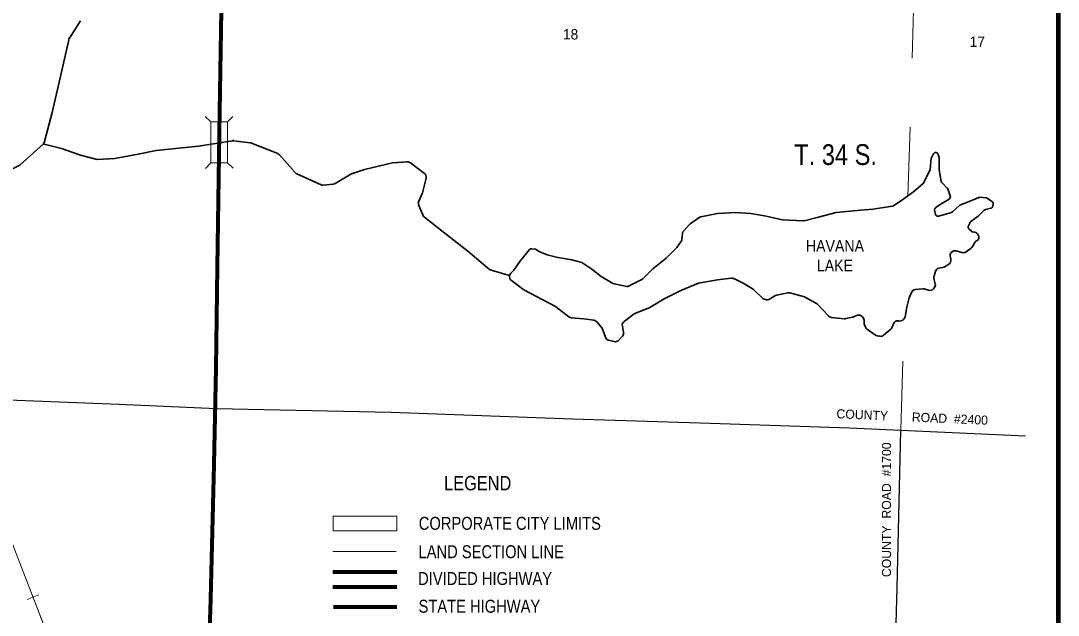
# Model space of a CAD drawing. Extents: x 146.28 to 150.75, y 2550.96 to 2554.89.
# Drawn here: x 148.654 to 150.159, y 2552.267 to 2553.128 of the extents above; entities that cross this region are included whole.
import ezdxf
from ezdxf.enums import TextEntityAlignment as Align

# ---------------------------------------------------------------- set-up
doc = ezdxf.new("R2010")
doc.units = 0
doc.header["$LTSCALE"] = 0.0068
doc.linetypes.add('LONG_DASHED', pattern=[7.5, 6, -1.5])
doc.linetypes.add('MEDIUM_DASHED', pattern=[4.5, 3, -1.5])
for name, color, linetype, lineweight in [('11', 7, 'Continuous', 60), ('14', 7, 'Continuous', 25), ('15', 7, 'MEDIUM_DASHED', 13), ('17', 7, 'Continuous', 13), ('21', 7, 'Continuous', 25), ('25', 7, 'Continuous', 35), ('48', 7, 'Continuous', 106), ('50', 7, 'Continuous', 13)]:
    doc.layers.add(name, color=color, linetype=linetype, lineweight=lineweight)
for name, color, linetype in [('45', 7, 'Continuous'), ('46', 7, 'Continuous'), ('47', 7, 'Continuous'), ('49', 7, 'Continuous')]:
    doc.layers.add(name, color=color, linetype=linetype)

msp = doc.modelspace()

# ---------------------------------------------------------------- linework, layer by layer
at = {"layer": '11', "lineweight": 80}
msp.add_lwpolyline([(148.960606, 2551.250758), (148.980682, 2551.305682), (149, 2551.354924), (149.012121, 2551.400189), (149.020265, 2551.44053), (149.026705, 2551.493939), (149.030682, 2551.593939), (149.029924, 2551.653788), (149.024242, 2551.704545), (149.015341, 2551.762689), (149.000758, 2551.817614), (148.981439, 2551.87178), (148.958902, 2551.92822), (148.941098, 2551.980682), (148.931439, 2552.027462), (148.925, 2552.09053), (148.925758, 2552.150947), (148.929924, 2552.29053), (148.934659, 2552.485227), (148.937879, 2552.625), (148.939583, 2552.77178), (148.942803, 2552.996402), (148.94678, 2553.23125)], dxfattribs=at)
at = {"layer": '14'}
for points in [[(147.939583, 2552.602273), (148.175379, 2552.593939), (148.524242, 2552.583144), (148.79697, 2552.572538), (148.938068, 2552.566477), (149.191477, 2552.560985), (149.454167, 2552.551705), (149.639583, 2552.545644), (149.856061, 2552.538258), (150.111364, 2552.527083)], [(149.892803, 2551.056439), (149.894508, 2551.173674), (149.901136, 2551.378788), (149.905871, 2551.558333), (149.911932, 2551.825189), (149.91875, 2552.083333), (149.925, 2552.306629), (149.930303, 2552.535038)]]:
    msp.add_lwpolyline(points, dxfattribs=at)
at = {"layer": '15'}
for p, q in [((149.94072, 2552.873864), (149.960985, 2553.538447)), ((149.930303, 2552.535038), (149.935227, 2552.696212))]:
    msp.add_line(p, q, dxfattribs=at)
at = {"layer": '17'}
for p, q in [((148.85947, 2551.810038), (148.394129, 2553.010227)), ((148.663447, 2552.289962), (148.680682, 2552.296591))]:
    msp.add_line(p, q, dxfattribs=at)
msp.add_lwpolyline([(148.872159, 2551.057197), (148.889015, 2551.639962), (148.8875, 2551.691098), (148.879924, 2551.741477), (148.866477, 2551.79072), (148.85947, 2551.810038), (148.394129, 2553.010227), (148.38125, 2553.051326), (148.374432, 2553.093939), (148.373485, 2553.136932), (148.378409, 2553.179735), (148.389394, 2553.221402), (148.406061, 2553.261174), (148.42803, 2553.298295), (148.439773, 2553.314394), (148.520076, 2553.416098), (148.541477, 2553.44053), (149.071023, 2553.982955), (149.105682, 2554.014205), (149.143939, 2554.04053), (149.185417, 2554.061932), (149.193182, 2554.065152), (150.111932, 2554.440341)], dxfattribs=at)
at = {"layer": '21'}
for p, q in [((148.92178, 2552.989205), (148.929924, 2552.981439)), ((148.961742, 2552.989583), (148.953977, 2552.981439)), ((148.929924, 2552.922348), (148.922159, 2552.914205)), ((148.953977, 2552.922348), (148.962121, 2552.914583))]:
    msp.add_line(p, q, dxfattribs=at)
at = {"layer": '21', "lineweight": 13}
msp.add_lwpolyline([(148.953977, 2552.922348), (148.953977, 2552.981439), (148.929924, 2552.981439), (148.929924, 2552.922348)], close=True, dxfattribs=at)
at = {"layer": '25'}
for p, q in [((148.724811, 2553.102652), (148.741098, 2553.12803)), ((148.963068, 2552.954356), (148.987121, 2552.951326)), ((148.988826, 2552.950947), (149.026894, 2552.935795)), ((149.029356, 2552.933902), (149.051705, 2552.908712)), ((149.219318, 2552.922348), (149.239583, 2552.907008)), ((149.977841, 2552.935227), (149.975189, 2552.930303)), ((149.985795, 2552.931061), (149.984659, 2552.93447)), ((149.053788, 2552.907008), (149.089773, 2552.89053)), ((149.110417, 2552.892235), (149.132765, 2552.905682)), ((149.997538, 2552.885795), (149.990152, 2552.893371)), ((149.093182, 2552.889962), (149.107576, 2552.891288)), ((150.002083, 2552.874432), (149.998485, 2552.88447)), ((150.053788, 2552.871591), (150.045076, 2552.872348)), ((150.0625, 2552.866288), (150.055492, 2552.871023)), ((150.063826, 2552.859659), (150.064205, 2552.862879)), ((149.23125, 2552.861364), (149.237689, 2552.846212)), ((149.980492, 2552.848106), (149.979356, 2552.853598)), ((150.053409, 2552.854735), (150.060985, 2552.856439)), ((149.624053, 2552.833144), (149.614583, 2552.822348)), ((149.639015, 2552.843561), (149.624811, 2552.833902)), ((150.028409, 2552.831061), (150.030871, 2552.835985)), ((149.613826, 2552.820076), (149.613068, 2552.811174)), ((150.032765, 2552.823106), (150.029167, 2552.826705)), ((150.037121, 2552.82197), (150.035038, 2552.822159)), ((150.03447, 2552.800947), (150.037689, 2552.806818)), ((150.043561, 2552.814394), (150.042992, 2552.816856)), ((150.025, 2552.793371), (150.032386, 2552.798674)), ((149.336553, 2552.766667), (149.363258, 2552.759091)), ((149.978598, 2552.758523), (149.980871, 2552.765341)), ((149.363447, 2552.755303), (149.363636, 2552.754735)), ((149.533333, 2552.743371), (149.512689, 2552.747727)), ((149.980303, 2552.747159), (149.978409, 2552.754924)), ((149.740152, 2552.724811), (149.747727, 2552.729545)), ((149.75, 2552.730492), (149.766477, 2552.733902)), ((149.769697, 2552.733902), (149.79072, 2552.72803)), ((149.951136, 2552.738636), (149.962879, 2552.739773)), ((149.96553, 2552.739394), (149.970644, 2552.737879)), ((149.977652, 2552.739773), (149.978977, 2552.741288)), ((149.732197, 2552.725), (149.73428, 2552.724242)), ((149.829545, 2552.698485), (149.848674, 2552.696402)), ((149.850758, 2552.696591), (149.860227, 2552.698674)), ((149.861553, 2552.699053), (149.866477, 2552.701326)), ((149.872917, 2552.700758), (149.874242, 2552.699811)), ((149.528409, 2552.677083), (149.526705, 2552.685795)), ((149.877083, 2552.694318), (149.877083, 2552.69053)), ((149.877652, 2552.687689), (149.879545, 2552.683523)), ((149.917424, 2552.683333), (149.919697, 2552.689205)), ((149.926515, 2552.693371), (149.92822, 2552.693182)), ((149.932197, 2552.693939), (149.933333, 2552.694697)), ((149.521402, 2552.665341), (149.526894, 2552.671212)), ((149.882008, 2552.680682), (149.89375, 2552.672727)), ((149.896212, 2552.67178), (149.899811, 2552.671023)), ((149.905492, 2552.672538), (149.915341, 2552.680682)), ((149.506629, 2552.66553), (149.514773, 2552.663447))]:
    msp.add_line(p, q, dxfattribs=at)
for points in [[(148.689015, 2552.95322), (148.699811, 2552.995076), (148.714394, 2553.057955), (148.723864, 2553.100568)], [(148.686553, 2552.949621), (148.713447, 2552.943182), (148.740909, 2552.933523), (148.765152, 2552.927083), (148.790909, 2552.928598), (148.824811, 2552.935038), (148.850758, 2552.939962), (148.912121, 2552.946402), (148.961174, 2552.954356)], [(148.544697, 2552.885417), (148.588447, 2552.891667), (148.620833, 2552.902841), (148.65303, 2552.919129), (148.687121, 2552.95)], [(149.134091, 2552.90625), (149.152652, 2552.9125), (149.193182, 2552.922159), (149.214962, 2552.923674)], [(149.974621, 2552.928977), (149.973106, 2552.912689), (149.963447, 2552.892614), (149.948864, 2552.880492), (149.933523, 2552.869129), (149.919697, 2552.859848)], [(149.989015, 2552.895265), (149.985985, 2552.911932), (149.985985, 2552.929924)], [(149.242045, 2552.900189), (149.236742, 2552.878598), (149.231439, 2552.866667)], [(149.981061, 2552.857576), (149.987689, 2552.861742), (150.000568, 2552.869886)], [(150.043371, 2552.87197), (150.037689, 2552.869886), (150.015909, 2552.860985), (150.005303, 2552.851136)], [(149.789205, 2552.838447), (149.758333, 2552.839962), (149.735038, 2552.844886), (149.713068, 2552.848864), (149.69053, 2552.850568), (149.664773, 2552.848864), (149.640341, 2552.844129)], [(149.918182, 2552.85928), (149.889962, 2552.855303), (149.872159, 2552.853788), (149.836742, 2552.850568), (149.80928, 2552.843182), (149.790341, 2552.838447)], [(150.003788, 2552.850189), (149.990152, 2552.846402), (149.985227, 2552.845076)], [(150.032008, 2552.837311), (150.042614, 2552.844886), (150.051515, 2552.853788)], [(149.239773, 2552.843561), (149.267424, 2552.82197), (149.302841, 2552.794508), (149.334091, 2552.767992)], [(149.6125, 2552.80928), (149.605682, 2552.799621), (149.590341, 2552.78428), (149.571023, 2552.768939), (149.555682, 2552.753598), (149.535795, 2552.743561)], [(149.392045, 2552.796591), (149.37803, 2552.779545), (149.369318, 2552.766667), (149.364962, 2552.762311)], [(149.511553, 2552.748295), (149.496023, 2552.757576), (149.482386, 2552.768182), (149.467803, 2552.777841), (149.45322, 2552.781818), (149.432955, 2552.785038), (149.417614, 2552.789015), (149.407197, 2552.793182), (149.400758, 2552.797159), (149.395455, 2552.797917)], [(150.008523, 2552.794697), (150.010227, 2552.794697), (150.019318, 2552.792235)], [(149.985795, 2552.769697), (149.993371, 2552.771402), (150, 2552.775379)], [(150.002841, 2552.782386), (150.002273, 2552.785795), (150.002083, 2552.786364)], [(149.365909, 2552.751705), (149.383712, 2552.738258), (149.402273, 2552.728598), (149.429735, 2552.714015), (149.449242, 2552.699053)], [(149.529167, 2552.692424), (149.543561, 2552.703598), (149.566288, 2552.7125), (149.587311, 2552.725379), (149.611553, 2552.7375), (149.637311, 2552.748106), (149.664773, 2552.752841), (149.684659, 2552.755114)], [(149.688258, 2552.754545), (149.701894, 2552.748106), (149.716477, 2552.739205), (149.729924, 2552.726326)], [(149.792235, 2552.727462), (149.80928, 2552.718182), (149.825379, 2552.700568)], [(149.936553, 2552.699242), (149.939205, 2552.713068), (149.942424, 2552.726894), (149.945833, 2552.734659)], [(149.452652, 2552.697727), (149.471023, 2552.696402), (149.485417, 2552.694318)], [(149.489583, 2552.692045), (149.497538, 2552.682576), (149.502083, 2552.669697)]]:
    msp.add_lwpolyline(points, dxfattribs=at)
for centre, radius, start, end in [((148.73032, 2553.099066), 0.006629, 147.11118, 167.47882), ((148.682656, 2552.954953), 0.006629, 312.29162, 345.4743), ((148.96228, 2552.947819), 0.006629, 82.87055, 99.16801), ((148.98633, 2552.944811), 0.006629, 68.18617, 82.87055), ((149.024447, 2552.929555), 0.006629, 41.40579, 68.18617), ((149.215315, 2552.917033), 0.006629, 53.11281, 93.81647), ((149.978464, 2552.928534), 0.003788, 150.65761, 174.56307), ((149.981147, 2552.933305), 0.003788, 18.42414, 150.65762), ((149.982286, 2552.929884), 0.003788, 0, 18.42415), ((149.056641, 2552.913089), 0.006629, 221.40579, 245.36279), ((149.107012, 2552.897955), 0.006629, 275.19769, 300.97965), ((149.136136, 2552.899977), 0.006629, 108.44575, 120.97966), ((149.235669, 2552.901757), 0.006629, 345.97222, 53.11281), ((149.99282, 2552.89598), 0.003788, 190.29851, 224.98198), ((149.092517, 2552.896636), 0.006629, 245.36279, 275.19768), ((149.9949, 2552.883181), 0.003788, 19.42874, 44.98198), ((149.237463, 2552.863934), 0.006629, 156.05087, 202.60708), ((149.998455, 2552.873103), 0.003788, 302.29189, 19.42873), ((150.044759, 2552.868482), 0.003788, 85.59852, 110.56789), ((150.053433, 2552.867814), 0.003788, 56.29333, 85.59852), ((150.060405, 2552.863163), 0.003788, 354.29299, 56.29331), ((149.917672, 2552.863027), 0.003788, 277.91207, 303.7067), ((149.98303, 2552.854361), 0.003788, 122.48753, 191.30299), ((149.984148, 2552.848766), 0.003788, 191.30298, 285.26427), ((150.002744, 2552.85391), 0.003788, 285.53341, 312.89687), ((150.054177, 2552.851078), 0.003788, 102.10214, 135.01802), ((150.060099, 2552.860096), 0.003788, 282.10213, 354.29298), ((149.24377, 2552.848786), 0.006629, 202.60708, 232.10756), ((149.626862, 2552.83069), 0.003788, 124.39713, 139.10345), ((149.641153, 2552.840474), 0.003788, 100.96078, 124.39713), ((149.789484, 2552.842199), 0.003788, 267.06248, 284.04472), ((150.034262, 2552.834236), 0.003788, 125.55473, 153.44938), ((149.61751, 2552.819892), 0.003788, 139.10345, 175.91696), ((150.031864, 2552.829439), 0.003788, 153.44936, 224.98198), ((150.035439, 2552.825862), 0.003788, 224.98199, 264.28586), ((150.03649, 2552.815288), 0.006629, 14.02779, 84.28585), ((149.60931, 2552.81141), 0.003788, 325.32172, 355.91694), ((150.043482, 2552.803669), 0.006629, 110.23416, 151.40472), ((150.039879, 2552.813443), 0.003788, 290.23416, 14.02777), ((149.395039, 2552.794102), 0.003788, 82.57818, 140.45802), ((150.008479, 2552.788126), 0.006629, 90, 195.24597), ((150.0211, 2552.798734), 0.006629, 255.05962, 305.55471), ((150.028624, 2552.804112), 0.006629, 305.55471, 331.40471), ((149.996434, 2552.781013), 0.006629, 301.62357, 11.303), ((149.338422, 2552.773038), 0.006629, 229.61768, 254.04509), ((149.369663, 2552.757676), 0.006629, 135.01799, 200.54424), ((149.984898, 2552.756515), 0.006629, 161.57584, 194.02778), ((149.987129, 2552.763212), 0.006629, 102.10214, 161.57583), ((149.369909, 2552.75702), 0.006629, 200.54426, 233.11281), ((149.513488, 2552.751463), 0.003788, 239.02034, 257.89786), ((149.534182, 2552.747026), 0.003788, 257.89786, 296.57947), ((149.685432, 2552.748508), 0.006629, 64.63988, 96.34415), ((149.97395, 2552.745639), 0.006629, 318.38431, 14.02778), ((149.751301, 2552.724018), 0.006629, 101.77549, 122.75163), ((149.767909, 2552.72748), 0.006629, 74.56859, 101.77549), ((149.789041, 2552.721647), 0.006629, 61.37441, 74.5686), ((149.951859, 2552.73197), 0.006629, 95.44374, 156.81446), ((149.963585, 2552.733087), 0.006629, 72.88715, 95.44373), ((149.972645, 2552.744169), 0.006629, 252.88714, 318.38434), ((149.734563, 2552.731145), 0.006629, 226.61859, 249.43211), ((149.736654, 2552.73036), 0.006629, 249.43214, 302.75162), ((149.45327, 2552.704388), 0.006629, 232.41399, 265.42323), ((149.830269, 2552.705069), 0.006629, 222.4925, 263.88068), ((149.858896, 2552.705076), 0.006629, 282.10213, 294.45751), ((149.869258, 2552.695224), 0.006629, 56.2933, 114.45753), ((149.870508, 2552.69439), 0.006629, 0, 56.29329), ((149.930069, 2552.700419), 0.006629, 299.76038, 349.22232), ((149.484518, 2552.687688), 0.006629, 40.58348, 81.86485), ((149.533185, 2552.687126), 0.006629, 127.71168, 191.30301), ((149.849332, 2552.703025), 0.006629, 263.88068, 282.10214), ((149.883766, 2552.690455), 0.006629, 180, 203.94913), ((149.885645, 2552.686225), 0.006629, 203.94913, 236.2933), ((149.911179, 2552.685813), 0.006629, 309.49014, 338.21101), ((149.925838, 2552.686768), 0.006629, 83.84964, 158.211), ((149.928932, 2552.699768), 0.006629, 263.84967, 299.76039), ((149.508364, 2552.671938), 0.006629, 199.27883, 255.24756), ((149.521945, 2552.675721), 0.006629, 317.13905, 11.30301), ((149.897489, 2552.678323), 0.006629, 236.29329, 258.68312), ((149.901191, 2552.677583), 0.006629, 258.68314, 309.49014), ((149.516457, 2552.669807), 0.006629, 255.24756, 317.13905)]:
    msp.add_arc(centre, radius, start, end, dxfattribs=at)
at = {"layer": '48'}
msp.add_lwpolyline([(146.276136, 2551.009091), (146.276136, 2554.891667), (150.158712, 2554.891667), (150.158712, 2551.009091)], close=True, dxfattribs=at)
at = {"layer": '50', "linetype": 'MEDIUM_DASHED'}
msp.add_line((149.107008, 2552.35947), (149.198485, 2552.35947), dxfattribs=at)
at = {"layer": '50', "lineweight": 80}
for p, q in [((149.107008, 2552.329924), (149.199621, 2552.329924)), ((149.107008, 2552.308333), (149.199621, 2552.308333)), ((149.107955, 2552.278977), (149.199432, 2552.278977))]:
    msp.add_line(p, q, dxfattribs=at)
at = {"layer": '50', "linetype": 'LONG_DASHED'}
msp.add_lwpolyline([(149.107197, 2552.410606), (149.199811, 2552.410606), (149.199811, 2552.389015), (149.107197, 2552.389015)], close=True, dxfattribs=at)

# ---------------------------------------------------------------- texts
at = {"layer": '45'}
for s, p in [('18', (149.45161, 2553.100947)), ('17', (150.041383, 2553.090152))]:
    msp.add_text(s, height=0.01496, dxfattribs=at).set_placement(p, align=Align.CENTER)
at = {"layer": '46', "width": 0.85}
msp.add_text('T. 34 S.', height=0.03011, dxfattribs=at).set_placement((149.83589, 2552.919129), align=Align.CENTER)
at = {"layer": '47', "width": 0.9}
for s, p in [('HAVANA', (149.834943, 2552.793371)), ('LAKE', (149.834943, 2552.764962))]:
    msp.add_text(s, height=0.01705, dxfattribs=at).set_placement(p, align=Align.CENTER)
at = {"layer": '49'}
for s, rotation, p in [('COUNTY       ROAD  #2400', 357.496, (149.94668, 2552.547589)), ('COUNTY  ROAD  #1700', 90, (149.916288, 2552.419792))]:
    msp.add_text(s, height=0.01326, rotation=rotation, dxfattribs=at).set_placement(p, align=Align.CENTER)
at = {"layer": '50', "width": 0.85}
for s, height, p in [('LEGEND', 0.02083, (149.316951, 2552.447917)), ('CORPORATE CITY LIMITS', 0.01875, (149.363542, 2552.39072)), ('LAND SECTION LINE', 0.01875, (149.336553, 2552.349621)), ('DIVIDED HIGHWAY', 0.01875, (149.327652, 2552.310795)), ('STATE HIGHWAY', 0.01875, (149.319413, 2552.270644))]:
    msp.add_text(s, height=height, dxfattribs=at).set_placement(p, align=Align.CENTER)

doc.saveas('drawing.dxf')
